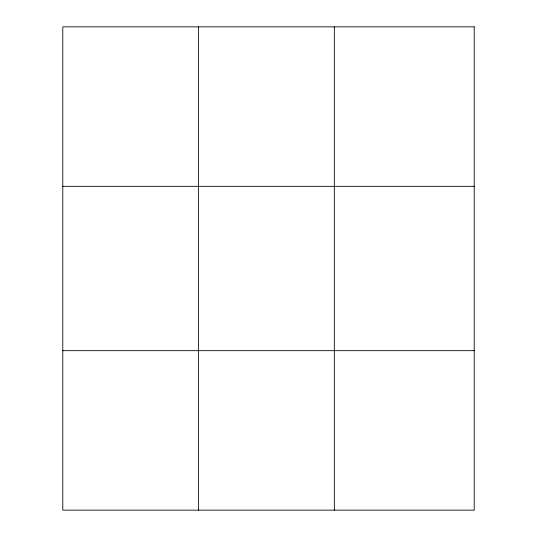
<?xml version="1.0" encoding="UTF-8"?>
<svg xmlns="http://www.w3.org/2000/svg" width="537" height="537" viewBox="0 0 537 537"><rect width="100%" height="100%" fill="white"/><g stroke="black" fill="none" stroke-linecap="round" stroke-linejoin="round"><path stroke-width="0.81" d="M198.556 510.15L198.556 26.85M334.329 510.15L334.329 26.85M62.782 186.339L474.218 186.339M62.782 350.661L474.218 350.661M474.218 26.85L474.218 510.15L62.782 510.15L62.782 26.85L474.218 26.85"/></g></svg>
